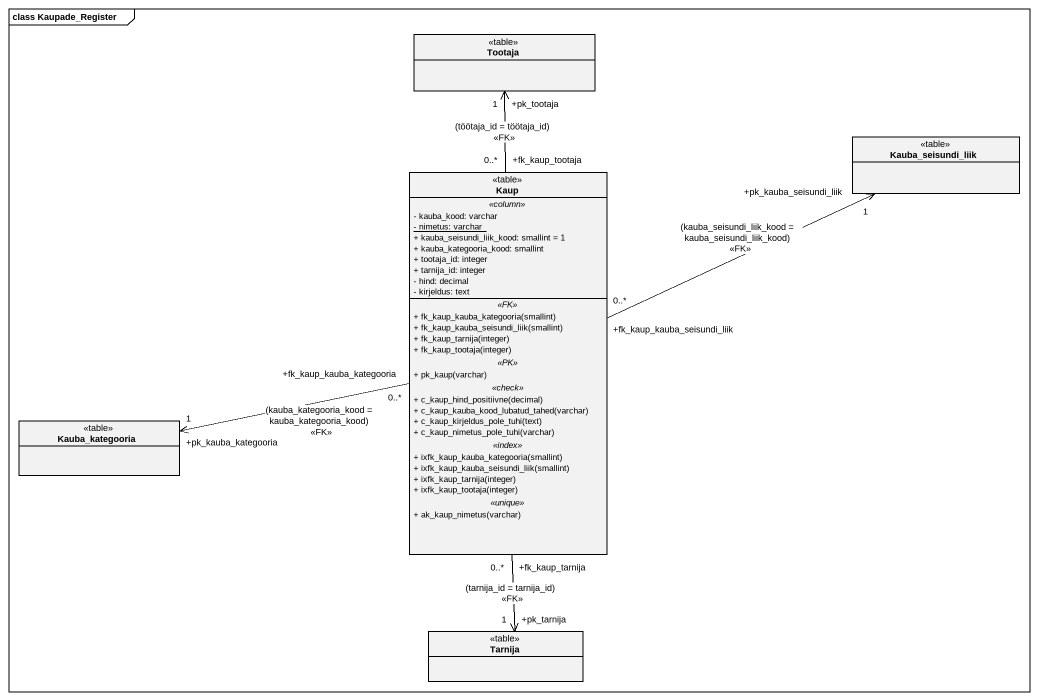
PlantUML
@startuml
mainframe class Kaupade_Register
hide circle
hide empty members
skinparam classAttributeIconSize 0
class Tootaja <<table>>
class Kauba_seisundi_liik <<table>>
class Kaup <<table>> {
  .. <<column>> ..
  - kauba_kood: varchar
  {static} - nimetus: varchar
  + kauba_seisundi_liik_kood: smallint = 1
  + kauba_kategooria_kood: smallint
  + tootaja_id: integer
  + tarnija_id: integer
  - hind: decimal
  - kirjeldus: text
  .. <<FK>> ..
  + fk_kaup_kauba_kategooria(smallint)
  + fk_kaup_kauba_seisundi_liik(smallint)
  + fk_kaup_tarnija(integer)
  + fk_kaup_tootaja(integer)
  .. <<PK>> ..
  + pk_kaup(varchar)
  .. <<check>> ..
  + c_kaup_hind_positiivne(decimal)
  + c_kaup_kauba_kood_lubatud_tahed(varchar)
  + c_kaup_kirjeldus_pole_tuhi(text)
  + c_kaup_nimetus_pole_tuhi(varchar)
  .. <<index>> ..
  + ixfk_kaup_kauba_kategooria(smallint)
  + ixfk_kaup_kauba_seisundi_liik(smallint)
  + ixfk_kaup_tarnija(integer)
  + ixfk_kaup_tootaja(integer)
  .. <<unique>> ..
  + ak_kaup_nimetus(varchar)
}
class Kauba_kategooria <<table>>
class Tarnija <<table>>
Kaup "+fk_kaup_tootaja\n0..*" -up-> "+pk_tootaja\n1" Tootaja : (töötaja_id = töötaja_id)\n<<FK>>
Kaup "+fk_kaup_kauba_seisundi_liik\n0..*" -right-> "+pk_kauba_seisundi_liik\n1" Kauba_seisundi_liik : (kauba_seisundi_liik_kood = kauba_seisundi_liik_kood)\n<<FK>>
Kaup "+fk_kaup_kauba_kategooria\n0..*" -left-> "+pk_kauba_kategooria\n1" Kauba_kategooria : (kauba_kategooria_kood = kauba_kategooria_kood)\n<<FK>>
Kaup "+fk_kaup_tarnija\n0..*" --> "+pk_tarnija\n1" Tarnija : (tarnija_id = tarnija_id)\n<<FK>>
@enduml
